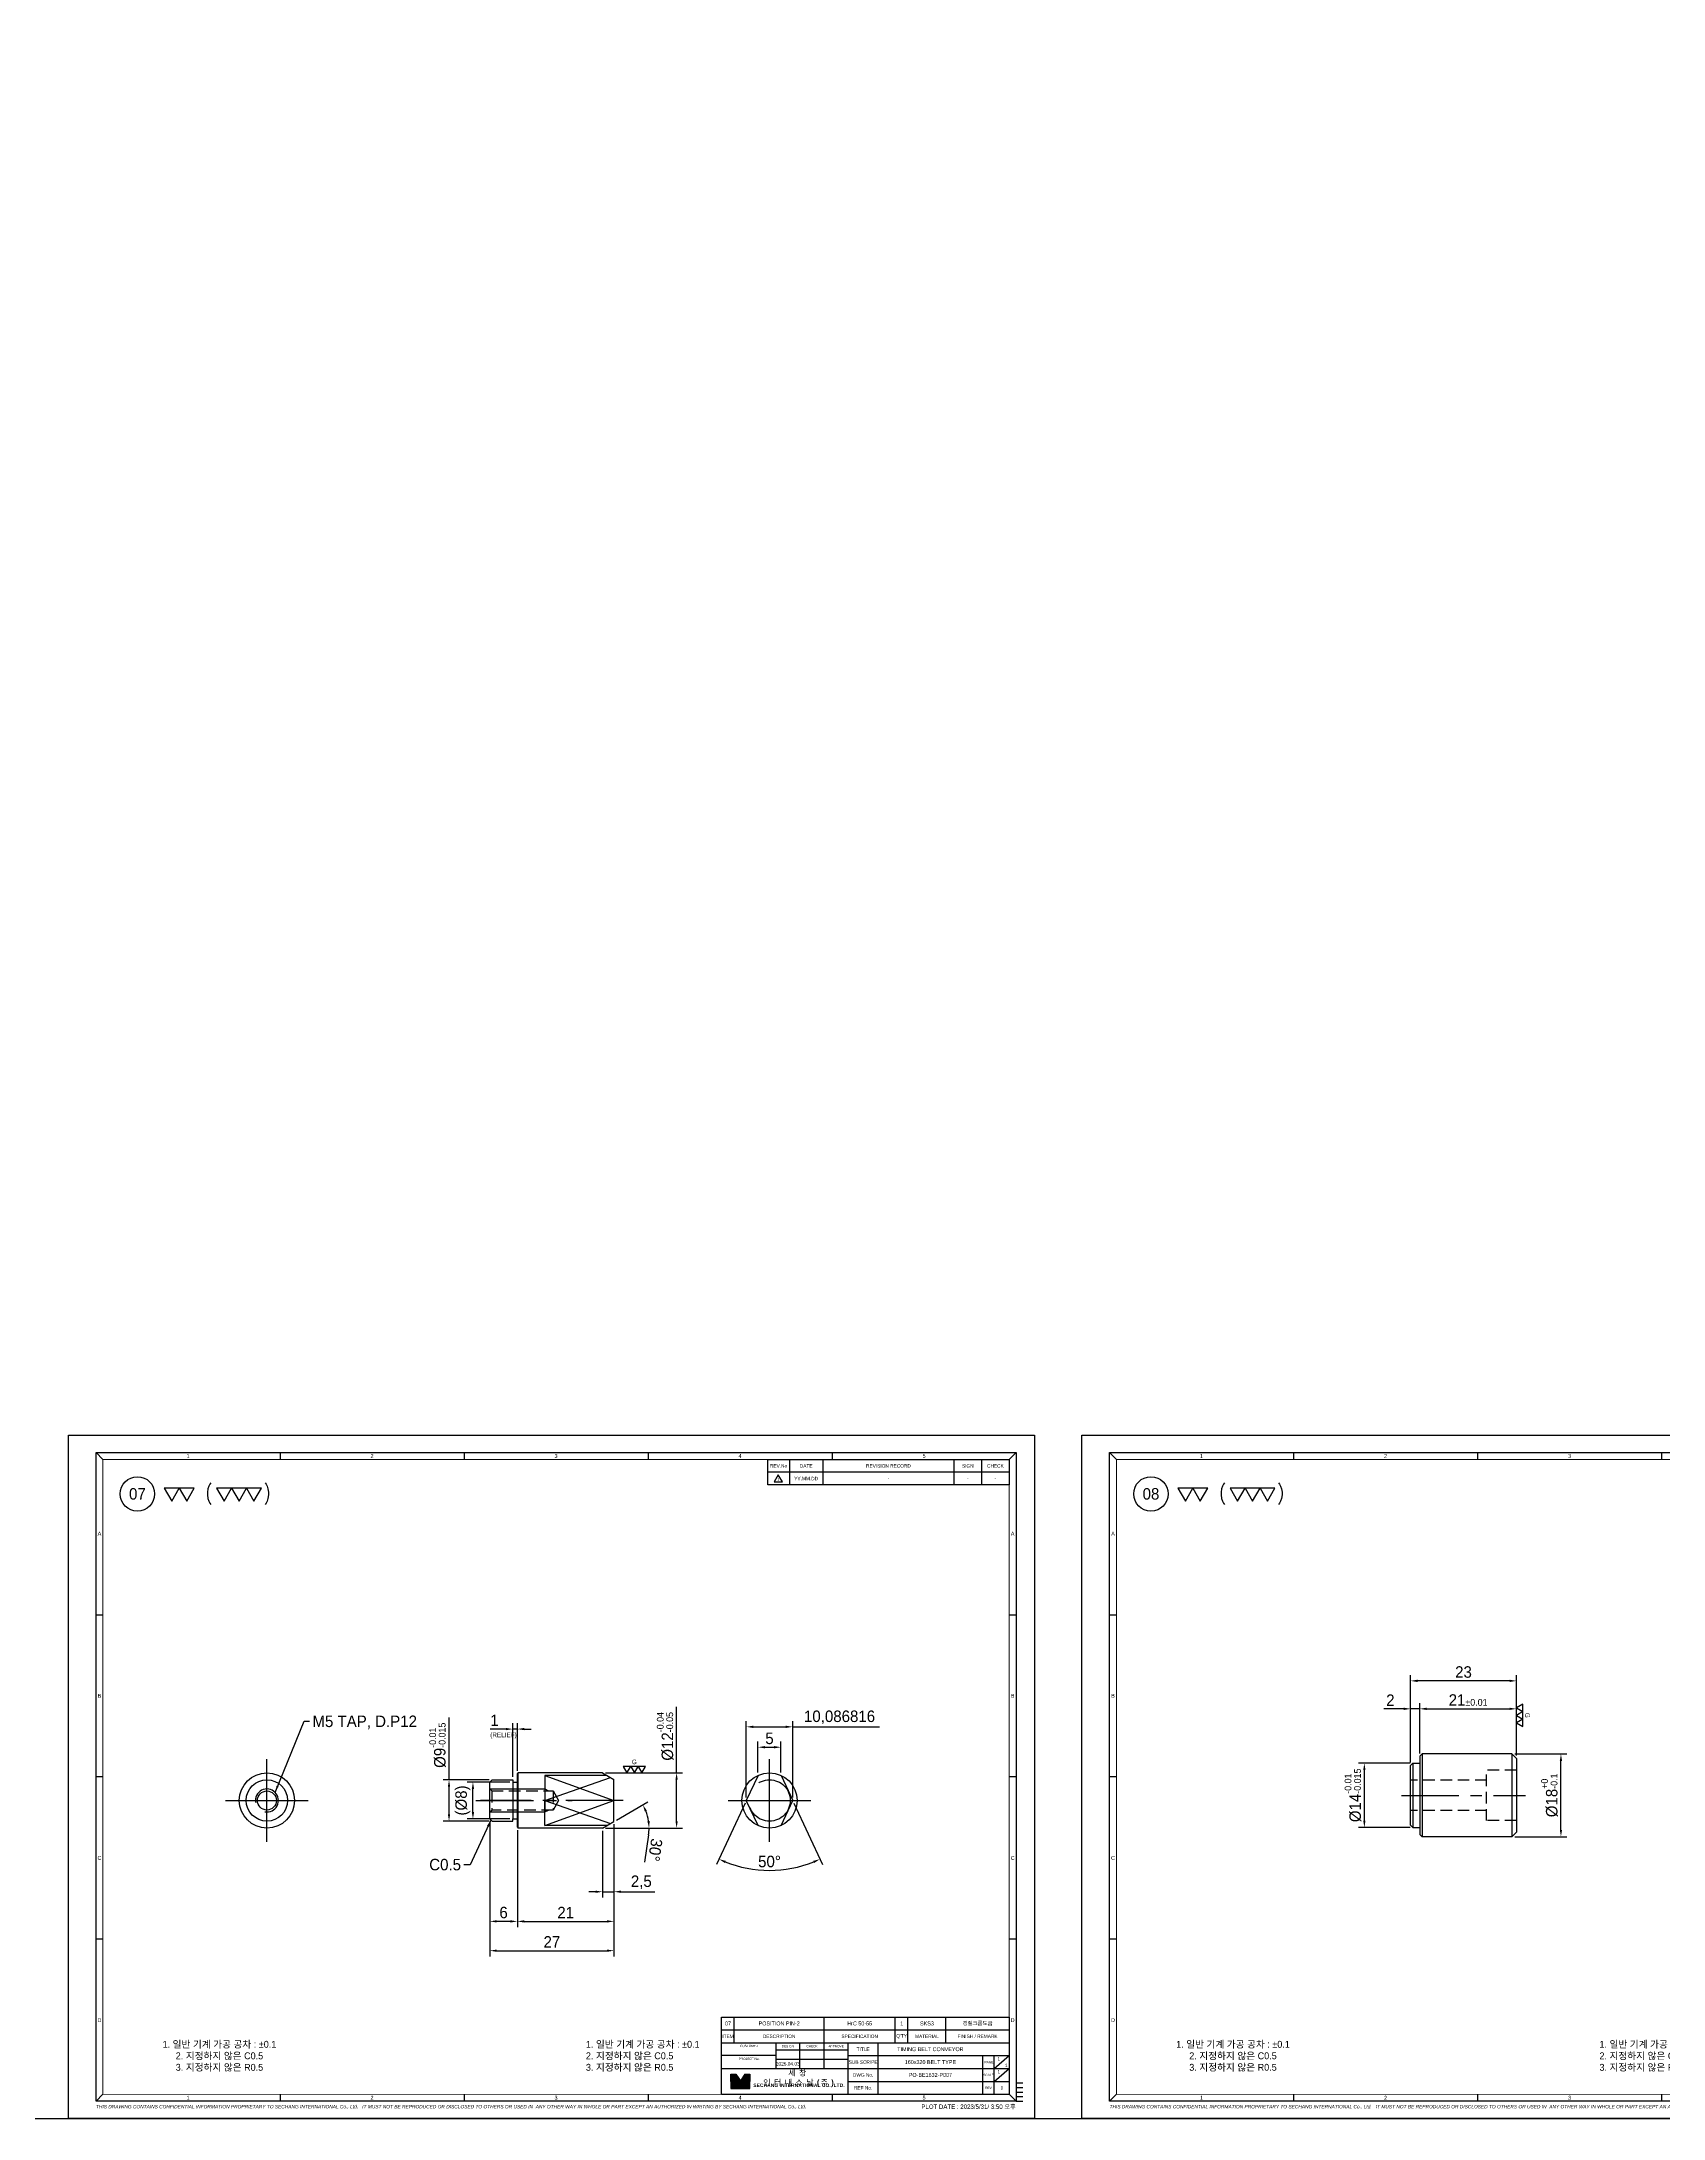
# Model space of a CAD drawing. Header units: inches. Extents: x 0 to 23821, y 0 to 11279.
# Drawn here: x 19461 to 19813.6, y 7287.6 to 7739.1 of the extents above; entities that cross this region are included whole.
import ezdxf
from ezdxf.enums import TextEntityAlignment as Align

# ---------------------------------------------------------------- set-up
doc = ezdxf.new("R2010")
doc.units = ezdxf.units.IN
doc.header["$LTSCALE"] = 10
doc.header["$MEASUREMENT"] = 0
for name, pattern in [('CENTER', [2, 1.25, -0.25, 0.25, -0.25]), ('HIDDEN', [0.375, 0.25, -0.125]), ('PHANTOM', [2.5, 1.25, -0.25, 0.25, -0.25, 0.25, -0.25])]:
    doc.linetypes.add(name, pattern=pattern)
doc.layers.get('Defpoints').update_dxf_attribs({"color": 8})
for name, color, linetype in [('11', 1, 'CENTER'), ('22', 2, 'HIDDEN'), ('66', 6, 'PHANTOM'), ('A', 8, 'Continuous'), ('CENTER LINE', 1, 'CENTER'), ('HIDDEN LINE', 4, 'HIDDEN'), ('T', 3, 'Continuous'), ('THIN LINE', 3, 'Continuous')]:
    doc.layers.add(name, color=color, linetype=linetype)
doc.styles.add('ROMANS', font='romans.shx', dxfattribs={"width": 0.9, "bigfont": 'whgtxt.shx'})
doc.styles.add('SCI', font='')
doc.styles.get('SCI').set_extended_font_data('Gulim')
doc.dimstyles.new('SCH', dxfattribs={"dimtxt": 2.5, "dimasz": 2, "dimexe": 1.25, "dimexo": 0.625, "dimtad": 1, "dimdec": 8, "dimtxsty": 'SCI', "dimcen": 2.5, "dimclrd": 4, "dimclre": 4, "dimclrt": 7, "dimadec": 8, "dimazin": 2, "dimtfac": 1, "dimtdec": 8, "dimtmove": 0, "dimatfit": 3, "dimfxl": 1, "dimarcsym": 0})

# ---------------------------------------------------------------- blocks, each defined once
blk = doc.blocks.new('A$C5b8731fd')
for p, q in [((0, 0), (-2.3, -3.9)), ((2.3, -3.9), (0, 0)), ((-2.3, -3.9), (2.3, -3.9))]:
    blk.add_line(p, q)
blk = doc.blocks.new('*U638')
at = {"color": 2}
for points in [[(0, 0), (1.5, 2.6), (-1.5, 2.6)], [(3, 0), (4.5, 2.6), (1.5, 2.6)], [(10.49, 0), (11.99, 2.6), (8.99, 2.6)], [(13.49, 0), (14.99, 2.6), (11.99, 2.6)], [(16.49, 0), (17.99, 2.6), (14.99, 2.6)]]:
    blk.add_lwpolyline(points, close=True, dxfattribs=at)
at = {"color": 2, "style": 'ROMANS', "width": 0.8}
for s, p in [('(', (7.45, 1.73)), (')', (19.11, 1.73))]:
    blk.add_text(s, height=2.84, dxfattribs=at).set_placement(p, align=Align.MIDDLE_CENTER)
blk = doc.blocks.new('SECHANG TITLE')
h = blk.add_hatch(color=162)
h.dxf.hatch_style = 1
h.paths.add_polyline_path([(6.08, -25.11), (4.21, -25.11), (4.21, -27.9), (7.94, -27.9)])
h.paths.add_polyline_path([(12.06, -25.11), (10.19, -25.11), (8.33, -27.9), (12.06, -27.9)])
h.paths.add_polyline_path([(12.06, -28.1), (4.21, -28.1), (4.21, -30.89), (12.06, -30.89)])
at = {"color": 3}
for p, q in [((125, 0), (125, -33.6)), ((0, -5.6), (125, -5.6)), ((0, -33.6), (0, -5.6)), ((5.5, -11.2), (5.5, -5.6)), ((44.5, -22.4), (44.5, -5.6)), ((75.5, -11.2), (75.5, -5.6)), ((81, -11.2), (81, -5.6)), ((97.5, -11.2), (97.5, -5.6)), ((0, -11.2), (125, -11.2)), ((23.5, -16.8), (0, -16.8)), ((23.5, -11.2), (23.5, -22.4)), ((23.5, -14.2), (55, -14.2)), ((34, -22.4), (34, -11.2)), ((55, -33.6), (55, -11.2)), ((55, -16.8), (125, -16.8)), ((68, -33.6), (68, -11.2)), ((113.5, -33.6), (113.5, -16.8)), ((118.5, -22.4), (125, -16.8)), ((118.5, -33.6), (118.5, -16.8)), ((0, -22.4), (125, -22.4)), ((23.5, -18.3), (55, -18.3)), ((118.5, -28), (125, -22.4)), ((0, -33.6), (125, -33.6)), ((55, -28), (125, -28))]:
    blk.add_line(p, q, dxfattribs=at)
for p, q in [((4, -28), (4, -24.9)), ((4, -24.9), (6.19, -24.9)), ((4.21, -27.9), (4.21, -25.11)), ((4.21, -25.11), (6.08, -25.11)), ((6.08, -25.11), (7.94, -27.9)), ((6.19, -24.9), (8.13, -27.81)), ((10.08, -24.9), (8.13, -27.81)), ((10.19, -25.11), (8.33, -27.9)), ((10.08, -24.9), (12.27, -24.9)), ((10.19, -25.11), (12.06, -25.11)), ((12.06, -25.11), (12.06, -27.9)), ((12.27, -24.9), (12.27, -28)), ((4, -28), (4, -31.1)), ((4, -31.1), (12.27, -31.1)), ((7.94, -27.9), (4.21, -27.9)), ((12.06, -28.1), (4.21, -28.1)), ((4.21, -28.1), (4.21, -30.89)), ((4.21, -30.89), (12.06, -30.89)), ((12.06, -27.9), (8.33, -27.9)), ((12.06, -30.89), (12.06, -28.1)), ((12.27, -31.1), (12.27, -28))]:
    blk.add_line(p, q)
at = {"attachment_point": 5, "style": 'SCI'}
for s, insert, char_height, width in [('ITEM', (2.75, -8.4), 1.5, 5.5), ('DESCRIPTION', (25, -8.4), 1.5, 39), ('SPECIFICATION', (60, -8.4), 1.5, 31), ("Q'TY", (78.25, -8.4), 1.5, 5.5), ('MATERIAL', (89.25, -8.4), 1.5, 16.5), ('FINISH / REMARK', (111.25, -8.4), 1.5, 27.5), (' PROJECT No.', (11.75, -18.2), 1, 23.5), (' CUSTOMER', (11.75, -12.6), 1, 23.5), ('DESIGN', (28.75, -12.7), 1, 10.5), ('CHECK', (39.25, -12.7), 1, 10.5), ('APPROVE', (49.75, -12.7), 1, 10.5), ('TITLE', (61.5, -14), 1.5, 13), ('{\\fGulim|b1|i0|c129|p50;\\T1.45;세창 인터내쇼날(주)}', (33.63, -26.75), 2.5, 38.7333), ('SUB SCRIPE', (61.5, -19.6), 1.5, 13), ('DWG No.', (61.5, -25.2), 1.5, 13), ('SCALE', (116, -25.2), 1, 5), (' PAGE', (116, -19.6), 1, 5), ('{\\fGulim|b1|i0|c129|p50;\\T1.05;SECHANG INTERNATIONAL CO., LTD.}', (33.63, -29.85), 1.5, 38.7333), ('REF No.', (61.5, -30.8), 1.5, 13), ('REV', (116, -30.8), 1, 5)]:
    blk.add_mtext(s, dxfattribs=dict(at, insert=insert, char_height=char_height, width=width))
blk = doc.blocks.new('SECHANG REV')
at = {"color": 7}
blk.add_line((-52.5, 0), (-52.5, 5.5), dxfattribs=at)
blk.add_line((52.5, 0), (-52.5, 0))
at = {"color": 3}
for p, q in [((-43, 5.5), (-43, 0)), ((-28.5, 5.5), (-28.5, 0)), ((28.5, 5.5), (28.5, 0)), ((40.5, 5.5), (40.5, 0)), ((52.5, 5.5), (52.5, 0))]:
    blk.add_line(p, q, dxfattribs=at)
blk = doc.blocks.new('SECHANG A3')
at = {"color": 2}
for p, q in [((-198, 289.5), (-195, 286.5)), ((-118, 289.5), (-118, 286.5)), ((-38, 289.5), (-38, 286.5)), ((42, 289.5), (42, 286.5)), ((122, 289.5), (122, 286.5)), ((202, 289.5), (199, 286.5)), ((-195, 10.5), (-198, 7.5)), ((-118, 10.5), (-118, 7.5)), ((-38, 10.5), (-38, 7.5)), ((42, 10.5), (42, 7.5)), ((122, 10.5), (122, 7.5)), ((199, 10.5), (202, 7.5))]:
    blk.add_line(p, q, dxfattribs=at)
at = {"color": 3}
blk.add_line((94, 286.5), (199, 286.5), dxfattribs=at)
for p, q in [((-198, 219), (-195, 219)), ((199, 219), (202, 219)), ((-195, 148.5), (-198, 148.5)), ((202, 148.5), (199, 148.5)), ((-195, 78), (-198, 78)), ((202, 78), (199, 78)), ((202, 15.5), (205, 15.5))]:
    blk.add_line(p, q)
at = {"color": 1}
blk.add_lwpolyline([(-210, 297), (210, 297), (210, 0), (-210, 0)], close=True, dxfattribs=at)
at = {"color": 2}
blk.add_lwpolyline([(-198, 289.5), (202, 289.5), (202, 7.5), (-198, 7.5)], close=True, dxfattribs=at)
at = {"const_width": 0.4}
blk.add_lwpolyline([(-195, 286.5), (199, 286.5), (199, 10.5), (-195, 10.5)], close=True, dxfattribs=at)
at = {"layer": '11', "ltscale": 5}
blk.add_line((202, 11.5), (205, 11.5), dxfattribs=at)
at = {"layer": '22', "ltscale": 5}
blk.add_line((202, 13.5), (205, 13.5), dxfattribs=at)
at = {"layer": '66', "ltscale": 3}
blk.add_line((202, 9.5), (205, 9.5), dxfattribs=at)
at = {"layer": 'T'}
blk.add_line((202, 7.5), (205, 7.5), dxfattribs=at)
for name, p in [('SECHANG REV', (146.5, 281)), ('SECHANG TITLE', (74, 44.1))]:
    blk.add_blockref(name, p)
at = {"linetype": 'Continuous', "style": 'SCI'}
blk.add_text('PLOT DATE : 2023/5/31/ 3:50 오후', height=1.92, dxfattribs=at).set_placement((201.86, 4.16), align=Align.RIGHT)
at = {"color": 2, "style": 'SCI'}
for s, insert, char_height, width, attachment_point in [('1', (-158, 288), 1.7, 80, 5), ('2', (-78, 288), 1.7, 80, 5), ('3', (2, 288), 1.7, 80, 5), ('4', (82, 288), 1.7, 80, 5), ('5', (162, 288), 1.7, 80, 5), ('A', (-196.5, 254.25), 1.7, 3, 5), ('A', (200.5, 254.25), 1.7, 3, 5), ('B', (-196.5, 183.75), 1.7, 3, 5), ('B', (200.5, 183.75), 1.7, 3, 5), ('C', (-196.5, 113.25), 1.7, 3, 5), ('C', (200.5, 113.25), 1.7, 3, 5), ('D', (-196.5, 42.75), 1.7, 3, 5), ('D', (200.5, 42.75), 1.7, 3, 5), ('1. 일반 기계 가공 공차 : ±0.1\\P2. 지정하지 않은 C0.5\\P3. 지정하지 않은 R0.5', (14.98, 27.07), 3, 83.5818, 4), ('TIMING BELT CONVEYOR', (164.75, 30.1), 1.7, 45.5, 5), ('2025.04.03', (102.75, 23.75), 1.5, 10.5, 5), ('\\pi1.42726;1', (195.75, 23.1), 1.5, 3.25, 4), ('1', (-158, 9), 1.7, 80, 5), ('2', (-78, 9), 1.7, 80, 5), ('3', (2, 9), 1.7, 80, 5), ('4', (82, 9), 1.7, 80, 5), ('5', (162, 9), 1.7, 80, 5)]:
    blk.add_mtext(s, dxfattribs=dict(at, insert=insert, char_height=char_height, width=width, attachment_point=attachment_point))
at = {"char_height": 1.5, "attachment_point": 5, "style": 'SCI'}
for s, insert, width in [('REV.No', (98.75, 283.7), 9.5), ('DATE', (110.75, 283.7), 14.5), ('REVISION RECORD', (146.5, 283.7), 57), ('SIGN', (181, 283.7), 12), ('CHECK', (193, 283.7), 12)]:
    blk.add_mtext(s, dxfattribs=dict(at, insert=insert, width=width))
at = {"color": 3, "insert": (-198, 5), "char_height": 1.5, "width": 400.0238, "attachment_point": 4, "style": 'SCI'}
blk.add_mtext('{\\fArial|b0|i1|c0|p34;THIS DRAWING CONTAINS CONFIDENTIAL INFORMATION PROPRIETARY TO SECHANG INTERNATIONAL Co., Ltd.   IT MUST NOT BE REPRODUCED OR DISCLOSED TO OTHERS OR USED IN  ANY OTHER WAY IN WHOLE OR PART EXCEPT AN AUTHORIZED IN WRITING BY SECHANG INTERNATIONAL Co., Ltd.  }', dxfattribs=at)
blk = doc.blocks.new('A$C22515e4a')
at = {"color": 3}
for p, q in [((0, 0), (125, 0)), ((0, -5.6), (0, 0)), ((5.5, -5.6), (5.5, 0)), ((44.5, -5.6), (44.5, 0)), ((75.5, -5.6), (75.5, 0)), ((81, -5.6), (81, 0)), ((97.5, -5.6), (97.5, 0)), ((125, 0), (125, -5.6))]:
    blk.add_line(p, q, dxfattribs=at)
blk = doc.blocks.new('*U637')
at = {"color": 2}
for points in [[(0, 0), (1.5, 2.6), (-1.5, 2.6)], [(3, 0), (4.5, 2.6), (1.5, 2.6)], [(6, 0), (7.5, 2.6), (4.5, 2.6)]]:
    blk.add_lwpolyline(points, close=True, dxfattribs=at)
blk = doc.blocks.new('MDTapSHM5 Dp12')
at = {"layer": '11'}
blk.add_line((-3, 0), (17.94, 0), dxfattribs=at)
at = {"layer": '22'}
for p, q in [((0.43, 2.07), (0, 2.5)), ((0.43, 2.07), (13.75, 2.07)), ((0.43, 2.07), (0.43, -2.07)), ((13.75, 2.07), (13.75, -2.07)), ((13.75, 2.07), (14.94, 0)), ((14.94, 0), (13.75, -2.07)), ((0, -2.5), (0.43, -2.07)), ((13.75, -2.07), (0.43, -2.07))]:
    blk.add_line(p, q, dxfattribs=at)
at = {"layer": 'T'}
for p, q in [((0, 2.5), (12, 2.5)), ((12, 2.5), (12.75, 2.07)), ((12, 2.5), (12, -2.5)), ((0, -2.5), (12, -2.5)), ((12, -2.5), (12.75, -2.07))]:
    blk.add_line(p, q, dxfattribs=at)
blk = doc.blocks.new('A$C4C37613D')
for p, q in [((6, 5.8), (6.2, 6)), ((6, -5.8), (6, 5.8)), ((24.5, 6), (6.2, 6)), ((25.45, 5.45), (12, 5.45)), ((12, 5.45), (12, 0)), ((24.5, 6), (27, 4.56)), ((27, -4.56), (27, 4.56)), ((0, 4), (0.5, 4.5)), ((0, -4), (0, 4)), ((0.5, 4.5), (5, 4.5)), ((5, 4.5), (5, 4)), ((5, 4), (6, 4)), ((5, 4), (5, -4)), ((12, -5.45), (12, 0)), ((0.5, -4.5), (0, -4)), ((0.5, -4.5), (5, -4.5)), ((5, -4.5), (5, -4)), ((5, -4), (6, -4)), ((6, -5.8), (6.2, -6)), ((24.5, -6), (6.2, -6)), ((25.45, -5.45), (12, -5.45)), ((24.5, -6), (27, -4.56))]:
    blk.add_line(p, q)
at = {"layer": '11'}
blk.add_line((29, 0), (-2, 0), dxfattribs=at)
at = {"layer": 'A'}
for p, q in [((6.2, -6), (6.2, 6)), ((12, 5.45), (27, 0)), ((12, 0), (26.26, 4.98)), ((12, 0), (26.26, -4.98)), ((12, -5.45), (27, 0))]:
    blk.add_line(p, q, dxfattribs=at)
blk.add_blockref('MDTapSHM5 Dp12', (0, 0))
blk = doc.blocks.new('A$C45b992ac')
for p, q in [((-2.5, 5.45), (-5.04, 0)), ((2.5, 5.45), (5.04, 0)), ((-2.5, -5.45), (-5.04, 0)), ((2.5, -5.45), (5.04, 0))]:
    blk.add_line(p, q)
blk.add_circle((0, 0), 6)
at = {"layer": 'CENTER LINE', "ltscale": 2.7}
for p, q in [((0, -9), (0, 9)), ((-9, 0), (9, 0))]:
    blk.add_line(p, q, dxfattribs=at)
at = {"layer": 'HIDDEN LINE', "ltscale": 5}
blk.add_circle((0, 0), 4.5, dxfattribs=at)
blk = doc.blocks.new('*D1819')
at = {"color": 4, "lineweight": -2, "transparency": 16777216}
for p, q in [((19616.78, 7362.83), (19616.78, 7369.58)), ((19618.28, 7368.33), (19620.28, 7368.33)), ((19621.78, 7362.83), (19621.78, 7369.58))]:
    blk.add_line(p, q, dxfattribs=at)
at = {"color": 4, "transparency": 16777216}
for points in [[(19618.28, 7368.58), (19618.28, 7368.08), (19616.78, 7368.33)], [(19620.28, 7368.58), (19620.28, 7368.08), (19621.78, 7368.33)]]:
    blk.add_solid(points, dxfattribs=at)
at = {"layer": 'Defpoints', "color": 0, "transparency": 16777216}
for p in [(19621.78, 7368.33), (19616.78, 7362.2), (19621.78, 7362.2)]:
    blk.add_point(p, dxfattribs=at)
at = {"color": 7, "transparency": 16777216, "insert": (19619.28, 7370.24), "char_height": 2.5, "attachment_point": 5, "style": 'SCI'}
blk.add_mtext('5', dxfattribs=at)
blk = doc.blocks.new('*D1820')
at = {"color": 4, "lineweight": -2, "transparency": 16777216}
for p, q in [((19614.24, 7357.37), (19614.24, 7374.01)), ((19615.74, 7372.76), (19622.83, 7372.76)), ((19624.33, 7357.37), (19624.33, 7374.01)), ((19624.33, 7372.76), (19643.2, 7372.76))]:
    blk.add_line(p, q, dxfattribs=at)
at = {"color": 4, "transparency": 16777216}
for points in [[(19615.74, 7373.01), (19615.74, 7372.51), (19614.24, 7372.76)], [(19622.83, 7373.01), (19622.83, 7372.51), (19624.33, 7372.76)]]:
    blk.add_solid(points, dxfattribs=at)
at = {"layer": 'Defpoints', "color": 0, "transparency": 16777216}
for p in [(19624.33, 7372.76), (19614.24, 7356.75), (19624.33, 7356.75)]:
    blk.add_point(p, dxfattribs=at)
at = {"color": 7, "transparency": 16777216, "insert": (19634.51, 7374.82), "char_height": 2.5, "attachment_point": 5, "style": 'SCI'}
blk.add_mtext('10,086816', dxfattribs=at)
blk = doc.blocks.new('*D1821')
at = {"color": 4, "lineweight": -2, "transparency": 16777216}
for p, q in [((19613.98, 7356.18), (19607.77, 7342.86)), ((19624.59, 7356.18), (19630.8, 7342.86))]:
    blk.add_line(p, q, dxfattribs=at)
blk.add_arc((19619.28, 7367.56), 26, 248.3056, 291.6944, dxfattribs=at)
at = {"color": 4, "transparency": 16777216}
for points in [[(19609.57, 7343.17), (19609.77, 7343.63), (19608.3, 7344)], [(19628.8, 7343.63), (19629, 7343.17), (19630.27, 7344)]]:
    blk.add_solid(points, dxfattribs=at)
at = {"layer": 'Defpoints', "color": 0, "transparency": 16777216}
for p in [(19616.78, 7362.2), (19621.78, 7362.2), (19614.24, 7356.75), (19624.33, 7356.75), (19615.52, 7341.84)]:
    blk.add_point(p, dxfattribs=at)
at = {"color": 7, "transparency": 16777216, "insert": (19619.28, 7343.47), "char_height": 2.5, "attachment_point": 5, "style": 'SCI'}
blk.add_mtext('50°', dxfattribs=at)
blk = doc.blocks.new('SMTAPM5', base_point=(1614.75, 1983.9))
at = {"color": 7, "linetype": 'Continuous'}
blk.add_circle((1614.75, 1983.9), 2.07, dxfattribs=at)
at = {"layer": 'CENTER LINE', "ltscale": 1.125}
for p, q in [((1614.75, 1980.15), (1614.75, 1987.65)), ((1611, 1983.9), (1618.5, 1983.9))]:
    blk.add_line(p, q, dxfattribs=at)
at = {"layer": 'THIN LINE', "linetype": 'Continuous'}
blk.add_arc((1614.75, 1983.9), 2.5, 260.0082, 189.9928, dxfattribs=at)
blk = doc.blocks.new('A$C4724e1e3')
for radius in [6, 4.5]:
    blk.add_circle((0, 0), radius)
at = {"layer": 'CENTER LINE', "ltscale": 2.7}
for p, q in [((0, -9), (0, 9)), ((-9, 0), (9, 0))]:
    blk.add_line(p, q, dxfattribs=at)
blk.add_blockref('SMTAPM5', (0, 0))
blk = doc.blocks.new('*D1822')
at = {"color": 4, "lineweight": -2, "transparency": 16777216}
for p, q in [((19582.98, 7350.12), (19582.98, 7335.66)), ((19585.48, 7351.57), (19585.48, 7335.66)), ((19581.48, 7336.91), (19579.98, 7336.91)), ((19582.98, 7336.91), (19585.48, 7336.91)), ((19586.98, 7336.91), (19594.37, 7336.91))]:
    blk.add_line(p, q, dxfattribs=at)
at = {"color": 4, "transparency": 16777216}
for points in [[(19581.48, 7337.16), (19581.48, 7336.66), (19582.98, 7336.91)], [(19586.98, 7337.16), (19586.98, 7336.66), (19585.48, 7336.91)]]:
    blk.add_solid(points, dxfattribs=at)
at = {"layer": 'Defpoints', "color": 0, "transparency": 16777216}
for p in [(19582.98, 7350.75), (19585.48, 7352.19), (19585.48, 7336.91)]:
    blk.add_point(p, dxfattribs=at)
at = {"color": 7, "transparency": 16777216, "insert": (19591.42, 7338.97), "char_height": 2.5, "attachment_point": 5, "style": 'SCI'}
blk.add_mtext('2,5', dxfattribs=at)
blk = doc.blocks.new('*D1823')
at = {"color": 4, "lineweight": -2, "transparency": 16777216}
for p, q in [((19564.48, 7350.32), (19564.48, 7329.22)), ((19585.48, 7351.57), (19585.48, 7329.22)), ((19565.98, 7330.47), (19583.98, 7330.47))]:
    blk.add_line(p, q, dxfattribs=at)
at = {"color": 4, "transparency": 16777216}
for points in [[(19565.98, 7330.72), (19565.98, 7330.22), (19564.48, 7330.47)], [(19583.98, 7330.72), (19583.98, 7330.22), (19585.48, 7330.47)]]:
    blk.add_solid(points, dxfattribs=at)
at = {"layer": 'Defpoints', "color": 0, "transparency": 16777216}
for p in [(19564.48, 7350.95), (19585.48, 7352.19), (19585.48, 7330.47)]:
    blk.add_point(p, dxfattribs=at)
at = {"color": 7, "transparency": 16777216, "insert": (19574.98, 7332.38), "char_height": 2.5, "attachment_point": 5, "style": 'SCI'}
blk.add_mtext('21', dxfattribs=at)
blk = doc.blocks.new('*D1824')
at = {"color": 4, "lineweight": -2, "transparency": 16777216}
for p, q in [((19558.48, 7352.12), (19558.48, 7329.22)), ((19564.48, 7350.32), (19564.48, 7329.22)), ((19562.98, 7330.47), (19559.98, 7330.47))]:
    blk.add_line(p, q, dxfattribs=at)
at = {"color": 4, "transparency": 16777216}
for points in [[(19559.98, 7330.72), (19559.98, 7330.22), (19558.48, 7330.47)], [(19562.98, 7330.72), (19562.98, 7330.22), (19564.48, 7330.47)]]:
    blk.add_solid(points, dxfattribs=at)
at = {"layer": 'Defpoints', "color": 0, "transparency": 16777216}
for p in [(19558.48, 7352.75), (19564.48, 7350.95), (19558.48, 7330.47)]:
    blk.add_point(p, dxfattribs=at)
at = {"color": 7, "transparency": 16777216, "insert": (19561.48, 7332.38), "char_height": 2.5, "attachment_point": 5, "style": 'SCI'}
blk.add_mtext('6', dxfattribs=at)
blk = doc.blocks.new('*D1825')
at = {"color": 4, "lineweight": -2, "transparency": 16777216}
for p, q in [((19599.09, 7362.75), (19599.09, 7377.13)), ((19583.6, 7362.75), (19600.34, 7362.75)), ((19599.09, 7352.25), (19599.09, 7361.25)), ((19583.6, 7350.75), (19600.34, 7350.75))]:
    blk.add_line(p, q, dxfattribs=at)
at = {"color": 4, "transparency": 16777216}
for points in [[(19598.84, 7361.25), (19599.34, 7361.25), (19599.09, 7362.75)], [(19598.84, 7352.25), (19599.34, 7352.25), (19599.09, 7350.75)]]:
    blk.add_solid(points, dxfattribs=at)
at = {"layer": 'Defpoints', "color": 0, "transparency": 16777216}
for p in [(19582.98, 7362.75), (19599.09, 7362.75), (19582.98, 7350.75)]:
    blk.add_point(p, dxfattribs=at)
at = {"color": 7, "transparency": 16777216, "insert": (19596.61, 7370.69), "char_height": 2.5, "attachment_point": 5, "rotation": 90, "style": 'SCI'}
blk.add_mtext('%%c12{\\H0.59x;\\S-0.04^ -0.05;}', dxfattribs=at)
blk = doc.blocks.new('*D1826')
at = {"color": 4, "lineweight": -2, "transparency": 16777216}
for p, q in [((19586.02, 7352.5), (19592.83, 7356.44)), ((19583.6, 7350.75), (19594.35, 7350.75)), ((19592.99, 7349.25), (19592.11, 7343.31))]:
    blk.add_line(p, q, dxfattribs=at)
for start, end in [(8.4935, 21.5065), (351.5065, 0)]:
    blk.add_arc((19582.98, 7350.75), 10.13, start, end, dxfattribs=at)
at = {"color": 4, "transparency": 16777216}
for points in [[(19592.17, 7354.35), (19592.62, 7354.57), (19591.75, 7355.81)], [(19593.24, 7352.26), (19592.74, 7352.23), (19593.1, 7350.75)]]:
    blk.add_solid(points, dxfattribs=at)
at = {"layer": 'Defpoints', "color": 0, "transparency": 16777216}
for p in [(19564.68, 7350.75), (19582.98, 7350.75), (19582.98, 7350.75), (19585.48, 7352.19), (19592.49, 7354.21)]:
    blk.add_point(p, dxfattribs=at)
at = {"color": 7, "transparency": 16777216, "insert": (19594.44, 7346), "char_height": 2.5, "attachment_point": 5, "rotation": 261.5065, "style": 'SCI'}
blk.add_mtext('30°', dxfattribs=at)
blk = doc.blocks.new('*D1827')
at = {"color": 4, "lineweight": -2, "transparency": 16777216}
for p, q in [((19549.62, 7361.25), (19549.62, 7374.75)), ((19558.35, 7361.25), (19548.37, 7361.25)), ((19549.62, 7353.75), (19549.62, 7359.75)), ((19558.35, 7352.25), (19548.37, 7352.25))]:
    blk.add_line(p, q, dxfattribs=at)
at = {"color": 4, "transparency": 16777216}
for points in [[(19549.37, 7359.75), (19549.87, 7359.75), (19549.62, 7361.25)], [(19549.37, 7353.75), (19549.87, 7353.75), (19549.62, 7352.25)]]:
    blk.add_solid(points, dxfattribs=at)
at = {"layer": 'Defpoints', "color": 0, "transparency": 16777216}
for p in [(19549.62, 7361.25), (19558.98, 7361.25), (19558.98, 7352.25)]:
    blk.add_point(p, dxfattribs=at)
at = {"color": 7, "transparency": 16777216, "insert": (19547.14, 7368.75), "char_height": 2.5, "attachment_point": 5, "rotation": 90, "style": 'SCI'}
blk.add_mtext('%%c9{\\H0.59x;\\S-0.01^ -0.015;}', dxfattribs=at)
blk = doc.blocks.new('*D1828')
at = {"color": 4, "lineweight": -2, "transparency": 16777216}
for p, q in [((19562.85, 7360.75), (19553.57, 7360.75)), ((19554.82, 7354.25), (19554.82, 7359.25)), ((19562.85, 7352.75), (19553.57, 7352.75))]:
    blk.add_line(p, q, dxfattribs=at)
at = {"color": 4, "transparency": 16777216}
for points in [[(19554.57, 7359.25), (19555.07, 7359.25), (19554.82, 7360.75)], [(19554.57, 7354.25), (19555.07, 7354.25), (19554.82, 7352.75)]]:
    blk.add_solid(points, dxfattribs=at)
at = {"layer": 'Defpoints', "color": 0, "transparency": 16777216}
for p in [(19554.82, 7360.75), (19563.48, 7360.75), (19563.48, 7352.75)]:
    blk.add_point(p, dxfattribs=at)
at = {"color": 7, "transparency": 16777216, "insert": (19552.62, 7356.75), "char_height": 2.5, "attachment_point": 5, "rotation": 90, "style": 'SCI'}
blk.add_mtext('(%%c8)', dxfattribs=at)
blk = doc.blocks.new('*D1829')
at = {"color": 4, "lineweight": -2, "transparency": 16777216}
for p, q in [((19563.48, 7361.87), (19563.48, 7373.52)), ((19564.48, 7363.17), (19564.48, 7373.52)), ((19561.98, 7372.27), (19558.57, 7372.27)), ((19564.48, 7372.27), (19563.48, 7372.27)), ((19565.98, 7372.27), (19567.48, 7372.27))]:
    blk.add_line(p, q, dxfattribs=at)
at = {"color": 4, "transparency": 16777216}
for points in [[(19561.98, 7372.52), (19561.98, 7372.02), (19563.48, 7372.27)], [(19565.98, 7372.52), (19565.98, 7372.02), (19564.48, 7372.27)]]:
    blk.add_solid(points, dxfattribs=at)
at = {"layer": 'Defpoints', "color": 0, "transparency": 16777216}
for p in [(19563.48, 7372.27), (19563.48, 7361.25), (19564.48, 7362.55)]:
    blk.add_point(p, dxfattribs=at)
at = {"color": 7, "transparency": 16777216, "insert": (19559.52, 7374.18), "char_height": 2.5, "attachment_point": 5, "style": 'SCI'}
blk.add_mtext('1', dxfattribs=at)
blk = doc.blocks.new('*D1830')
at = {"color": 4, "lineweight": -2, "transparency": 16777216}
for p, q in [((19558.48, 7352.12), (19558.48, 7322.85)), ((19585.48, 7351.57), (19585.48, 7322.85)), ((19559.98, 7324.1), (19583.98, 7324.1))]:
    blk.add_line(p, q, dxfattribs=at)
at = {"color": 4, "transparency": 16777216}
for points in [[(19559.98, 7324.35), (19559.98, 7323.85), (19558.48, 7324.1)], [(19583.98, 7324.35), (19583.98, 7323.85), (19585.48, 7324.1)]]:
    blk.add_solid(points, dxfattribs=at)
at = {"layer": 'Defpoints', "color": 0, "transparency": 16777216}
for p in [(19558.48, 7352.75), (19585.48, 7352.19), (19585.48, 7324.1)]:
    blk.add_point(p, dxfattribs=at)
at = {"color": 7, "transparency": 16777216, "insert": (19571.98, 7326.01), "char_height": 2.5, "attachment_point": 5, "style": 'SCI'}
blk.add_mtext('27', dxfattribs=at)
blk = doc.blocks.new('A$C7D205DBB')
for p, q in [((-11.5, 6.5), (-11, 7)), ((-11.5, -6.5), (-11.5, 6.5)), ((-11, 7), (-9.5, 7)), ((-9, 9), (-9.5, 8.5)), ((-9.5, 8.5), (-9.5, -8.5)), ((10.5, 9), (-9, 9)), ((11.5, 8), (10.5, 9)), ((11.5, 8), (11.5, -8)), ((-11.5, -6.5), (-11, -7)), ((-11, -7), (-9.5, -7)), ((-9.5, -8.5), (-9, -9)), ((10.5, -9), (-9, -9)), ((11.5, -8), (10.5, -9))]:
    blk.add_line(p, q)
at = {"layer": '11'}
blk.add_line((-13.5, 0), (13.5, 0), dxfattribs=at)
at = {"layer": '22'}
for p, q in [((11.5, 5.5), (5, 5.5)), ((5, -5.5), (5, 5.5)), ((5, 3.3), (-11.5, 3.3)), ((5, -3.3), (-11.5, -3.3)), ((11.5, -5.5), (5, -5.5))]:
    blk.add_line(p, q, dxfattribs=at)
at = {"layer": 'A'}
for p, q in [((-11, 7), (-11, -7)), ((-9, 9), (-9, -9)), ((10.5, 9), (10.5, -9))]:
    blk.add_line(p, q, dxfattribs=at)
blk = doc.blocks.new('*D1763')
at = {"color": 4, "lineweight": -2, "transparency": 16777216}
for p, q in [((19758.52, 7364.86), (19747.34, 7364.86)), ((19748.59, 7352.36), (19748.59, 7363.36)), ((19758.52, 7350.86), (19747.34, 7350.86))]:
    blk.add_line(p, q, dxfattribs=at)
at = {"color": 4, "transparency": 16777216}
for points in [[(19748.34, 7363.36), (19748.84, 7363.36), (19748.59, 7364.86)], [(19748.34, 7352.36), (19748.84, 7352.36), (19748.59, 7350.86)]]:
    blk.add_solid(points, dxfattribs=at)
at = {"layer": 'Defpoints', "color": 0, "transparency": 16777216}
for p in [(19748.59, 7364.86), (19759.14, 7364.86), (19759.14, 7350.86)]:
    blk.add_point(p, dxfattribs=at)
at = {"color": 7, "transparency": 16777216, "insert": (19746.11, 7357.86), "char_height": 2.5, "attachment_point": 5, "rotation": 90, "style": 'SCI'}
blk.add_mtext('%%c14{\\H0.59x;\\S-0.01^ -0.015;}', dxfattribs=at)
blk = doc.blocks.new('*D1764')
at = {"color": 4, "lineweight": -2, "transparency": 16777216}
for p, q in [((19781.27, 7366.86), (19792.57, 7366.86)), ((19791.32, 7350.36), (19791.32, 7365.36)), ((19781.27, 7348.86), (19792.57, 7348.86))]:
    blk.add_line(p, q, dxfattribs=at)
at = {"color": 4, "transparency": 16777216}
for points in [[(19791.07, 7365.36), (19791.57, 7365.36), (19791.32, 7366.86)], [(19791.07, 7350.36), (19791.57, 7350.36), (19791.32, 7348.86)]]:
    blk.add_solid(points, dxfattribs=at)
at = {"layer": 'Defpoints', "color": 0, "transparency": 16777216}
for p in [(19780.64, 7366.86), (19791.32, 7366.86), (19780.64, 7348.86)]:
    blk.add_point(p, dxfattribs=at)
at = {"color": 7, "transparency": 16777216, "insert": (19788.84, 7357.86), "char_height": 2.5, "attachment_point": 5, "rotation": 90, "style": 'SCI'}
blk.add_mtext('%%c18{\\H0.59x;\\S+0^ -0.1;}', dxfattribs=at)
blk = doc.blocks.new('*D1765')
at = {"color": 4, "lineweight": -2, "transparency": 16777216}
for p, q in [((19758.64, 7364.99), (19758.64, 7377.92)), ((19760.64, 7366.99), (19760.64, 7377.92)), ((19757.14, 7376.67), (19752.84, 7376.67)), ((19760.64, 7376.67), (19758.64, 7376.67)), ((19762.14, 7376.67), (19763.64, 7376.67))]:
    blk.add_line(p, q, dxfattribs=at)
at = {"color": 4, "transparency": 16777216}
for points in [[(19757.14, 7376.92), (19757.14, 7376.42), (19758.64, 7376.67)], [(19762.14, 7376.92), (19762.14, 7376.42), (19760.64, 7376.67)]]:
    blk.add_solid(points, dxfattribs=at)
at = {"layer": 'Defpoints', "color": 0, "transparency": 16777216}
for p in [(19758.64, 7376.67), (19758.64, 7364.36), (19760.64, 7366.36)]:
    blk.add_point(p, dxfattribs=at)
at = {"color": 7, "transparency": 16777216, "insert": (19754.24, 7378.55), "char_height": 2.5, "attachment_point": 5, "style": 'SCI'}
blk.add_mtext('2', dxfattribs=at)
blk = doc.blocks.new('*D1766')
at = {"color": 4, "lineweight": -2, "transparency": 16777216}
for p, q in [((19760.64, 7366.99), (19760.64, 7377.92)), ((19781.64, 7366.49), (19781.64, 7377.92)), ((19762.14, 7376.67), (19780.14, 7376.67))]:
    blk.add_line(p, q, dxfattribs=at)
at = {"color": 4, "transparency": 16777216}
for points in [[(19762.14, 7376.92), (19762.14, 7376.42), (19760.64, 7376.67)], [(19780.14, 7376.92), (19780.14, 7376.42), (19781.64, 7376.67)]]:
    blk.add_solid(points, dxfattribs=at)
at = {"layer": 'Defpoints', "color": 0, "transparency": 16777216}
for p in [(19781.64, 7376.67), (19760.64, 7366.36), (19781.64, 7365.86)]:
    blk.add_point(p, dxfattribs=at)
at = {"color": 7, "transparency": 16777216, "insert": (19771.14, 7378.58), "char_height": 2.5, "attachment_point": 5, "style": 'SCI'}
blk.add_mtext('21{\\H0.59x;%%p0.01}', dxfattribs=at)
blk = doc.blocks.new('*D1767')
at = {"color": 4, "lineweight": -2, "transparency": 16777216}
for p, q in [((19758.64, 7364.99), (19758.64, 7384)), ((19780.14, 7382.75), (19760.14, 7382.75)), ((19781.64, 7366.49), (19781.64, 7384))]:
    blk.add_line(p, q, dxfattribs=at)
at = {"color": 4, "transparency": 16777216}
for points in [[(19760.14, 7383), (19760.14, 7382.5), (19758.64, 7382.75)], [(19780.14, 7383), (19780.14, 7382.5), (19781.64, 7382.75)]]:
    blk.add_solid(points, dxfattribs=at)
at = {"layer": 'Defpoints', "color": 0, "transparency": 16777216}
for p in [(19758.64, 7382.75), (19758.64, 7364.36), (19781.64, 7365.86)]:
    blk.add_point(p, dxfattribs=at)
at = {"color": 7, "transparency": 16777216, "insert": (19770.14, 7384.66), "char_height": 2.5, "attachment_point": 5, "style": 'SCI'}
blk.add_mtext('23', dxfattribs=at)

msp = doc.modelspace()

# ---------------------------------------------------------------- linework, layer by layer
msp.add_lwpolyline([(16750, 7287.62955634), (20882.55034355, 7287.62955634), (20882.55034355, 8190.5429366), (16750, 8190.5429366)], close=True)
for centre in [(19481.88465179, 7423.37955634), (19702.20187385, 7423.37955634)]:
    msp.add_circle(centre, 3.75)

# ---------------------------------------------------------------- block references
for name, p, xscale, yscale, zscale in [('SECHANG A3', (19571.88465179, 7287.62955634), 0.5, 0.5, 0.5), ('SECHANG A3', (19792.20187385, 7287.62955634), 0.5, 0.5, 0.5), ('SECHANG REV', (19645.13465179, 7425.37955634), 0.5, 0.5, 0.5), ('A$C5b8731fd', (19621.18917094, 7427.5459564), 0.3999999999999999, 0.3999999999999999, 0.3999999999999999), ('*U638', (19489.35575053, 7421.79058534), 1.083333333333445, 1.083333333333445, 1.083333333333445), ('*U638', (19709.67297259, 7421.79058534), 1.083333333333445, 1.083333333333445, 1.083333333333445), ('*U637', (19588.29231038, 7362.74847088), 0.5416666666667226, 0.5416666666667226, 0.5416666666667226), ('A$C22515e4a', (19608.88465179, 7309.67955634), 0.5, 0.5, 0.5)]:
    msp.add_blockref(name, p, dxfattribs=dict(xscale=xscale, yscale=yscale, zscale=zscale))
at = {"xscale": 0.5416666666667226, "yscale": 0.5416666666667226, "zscale": 0.5416666666667226, "rotation": 270}
msp.add_blockref('*U637', (19781.64053336, 7376.86830711), dxfattribs=at)
for name, p in [('A$C4724e1e3', (19510.03726129, 7356.74847088)), ('A$C45b992ac', (19619.28457931, 7356.74847088)), ('A$C7D205DBB', (19770.14053336, 7357.86277391)), ('A$C4C37613D', (19558.47606247, 7356.74847088))]:
    msp.add_blockref(name, p)

# ---------------------------------------------------------------- texts
at = {"attachment_point": 5, "style": 'SCI'}
for s, insert, char_height, width in [('{\\fGulim|b0|i0|c129|p50;1}', (19621.18917094, 7426.5708417), 0.6, 1.8015447416), ('YY.MM.DD', (19627.25965179, 7426.72955634), 0.75, 7.25), ('-', (19645.13465179, 7426.72955634), 0.75, 28.5), ('-', (19662.38465179, 7426.72955634), 0.75, 6), ('-', (19668.38465179, 7426.72955634), 0.75, 6)]:
    msp.add_mtext(s, dxfattribs=dict(at, insert=insert, char_height=char_height, width=width))
at = {"color": 2, "style": 'SCI'}
for s, insert, char_height, width, attachment_point in [('07', (19481.88465179, 7423.37955634), 2.5, 7.5, 5), ('08', (19702.20187385, 7423.37955634), 2.5, 7.5, 5), ('1. 일반 기계 가공 공차 : ±0.1\\P2. 지정하지 않은 C0.5\\P3. 지정하지 않은 R0.5', (19499.71768538, 7301.16515791), 1.5, 41.7909183144, 5), ('07', (19610.25965179, 7308.27955634), 0.85, 2.75, 5), ('POSITION PIN-2', (19621.38465179, 7308.27955634), 0.85, 19.5, 5), ('HrC 50-55', (19638.88465179, 7308.27955634), 0.85, 15.5, 5), ('1', (19648.00965179, 7308.27955634), 0.85, 2.75, 5), ('SKS3', (19653.50965179, 7308.27955634), 0.85, 8.25, 5), ('경질크롬도금', (19664.50965179, 7308.27955634), 0.85, 13.75, 5), ('1. 일반 기계 가공 공차 : ±0.1\\P2. 지정하지 않은 C0.5\\P3. 지정하지 않은 R0.5', (19720.03490744, 7301.16515791), 1.5, 41.7909183144, 5), ('160x320 BELT TYPE', (19654.25965179, 7299.87955634), 0.85, 22.75, 5), ('\\pi0.71363;1', (19668.13465179, 7300.57955634), 0.75, 1.625, 4), ('PO-BE1632-P007', (19654.25965179, 7297.07955634), 0.85, 22.75, 5), ('\\pi0.71363;1', (19668.13465179, 7297.77955634), 0.75, 1.625, 4), ('\\pi1.39431;0', (19668.13465179, 7294.27955634), 0.75, 3.25, 4)]:
    msp.add_mtext(s, dxfattribs=dict(at, insert=insert, char_height=char_height, width=width, attachment_point=attachment_point))
at = {"color": 7, "style": 'SCI'}
for s, insert, char_height, attachment_point in [('M5 TAP, D.P12', (19519.9303831, 7375.20639463), 2.5, 1), ('(RELIEF)', (19558.58015662, 7371.50727867), 1, 1), ('C0.5', (19552.22945049, 7341.52793866), 2.5, 9)]:
    msp.add_mtext(s, dxfattribs=dict(at, insert=insert, char_height=char_height, attachment_point=attachment_point))
at = {"color": 2, "insert": (19784.02159984, 7375.26634438), "char_height": 1, "attachment_point": 5, "rotation": 270, "style": 'SCI'}
msp.add_mtext('G', dxfattribs=at)
at = {"color": 2, "insert": (19589.8942731, 7365.12953736), "char_height": 1, "attachment_point": 5, "style": 'SCI'}
msp.add_mtext('G', dxfattribs=at)

# ---------------------------------------------------------------- dimensions: what is measured, and where the dimension line sits
for base, p1, p2, picture, middle in [((19758.6405333611, 7382.7488402998), (19781.6405333611, 7365.8627739123), (19758.6405333611, 7364.3627739123), '*D1767', (19770.1405333611, 7384.6554648004)), ((19758.64053336, 7376.67436357), (19760.64053336, 7366.36277391), (19758.64053336, 7364.36277391), '*D1765', (19754.23823642, 7378.55269247)), ((19563.47606247, 7372.26511269), (19564.47606247, 7362.54847088), (19563.47606247, 7361.24847088), '*D1829', (19559.52150188, 7374.17506608)), ((19624.3279873085, 7372.7556934729), (19614.2411713093, 7356.7484708814), (19624.3279873085, 7356.7484708805), '*D1820', (19634.5122416361, 7374.8187760295)), ((19621.7845793091, 7368.3300534549), (19616.7845793091, 7362.2028269387), (19621.7845793091, 7362.2028269387), '*D1819', (19619.2845793091, 7370.2350135081)), ((19558.4760624677, 7330.4692237929), (19564.4760624677, 7350.9484708815), (19558.4760624677, 7352.7484708814), '*D1824', (19561.4760624677, 7332.3758482936)), ((19585.4760624677, 7324.1031256141), (19558.4760624678, 7352.7484708814), (19585.4760624677, 7352.1918465544), '*D1830', (19571.9760624677, 7326.0114145622)), ((19585.4760624677, 7330.4692237929), (19564.4760624677, 7350.9484708815), (19585.4760624677, 7352.1918465544), '*D1823', (19574.9760624677, 7332.3791771884)), ((19585.47606247, 7336.90534469), (19582.97606247, 7350.74847088), (19585.47606247, 7352.19184655), '*D1822', (19591.4229666, 7338.9667628))]:
    dim = msp.add_linear_dim(base=base, p1=p1, p2=p2, dimstyle='SCH', override={"dimasz": 1.5})
    dim.commit()
    dim.dimension.update_dxf_attribs({"geometry": picture, "text_midpoint": middle})
for base, p1, p2, text, picture, middle in [((19599.0853443379, 7362.7484708814), (19582.9760624677, 7350.7484708814), (19582.9760624677, 7362.7484708814), '%%c<>{\\H0.59x;\\S-0.04^ -0.05;}', '*D1825', (19596.6080030152, 7370.6884342636)), ((19549.6156373763, 7361.2484708814), (19558.9760624677, 7352.2484708814), (19558.9760624677, 7361.2484708814), '%%c<>{\\H0.59x;\\S-0.01^ -0.015;}', '*D1827', (19547.1353499817, 7368.7488703488)), ((19748.5854494962, 7364.8627739123), (19759.1405333611, 7350.8627739123), (19759.1405333611, 7364.8627739123), '%%c<>{\\H0.59x;\\S-0.01^ -0.015;}', '*D1763', (19746.1051621016, 7357.8627739123)), ((19791.3224303935, 7366.8627739123), (19780.6405333611, 7348.8627739123), (19780.6405333611, 7366.8627739123), '%%c<>{\\H0.59x;\\S+0^ -0.1;}', '*D1764', (19788.8441070468, 7357.8627739123)), ((19554.8211977789, 7360.7484708814), (19563.4760624677, 7352.7484708814), (19563.4760624677, 7360.7484708814), '(%%c<>)', '*D1828', (19552.6232949826, 7356.7484708814))]:
    dim = msp.add_linear_dim(base=base, p1=p1, p2=p2, angle=90, text=text, dimstyle='SCH', override={"dimasz": 1.5})
    dim.commit()
    dim.dimension.update_dxf_attribs({"geometry": picture, "text_midpoint": middle})
dim = msp.add_linear_dim(base=(19781.6405333611, 7376.6743635726), p1=(19760.6405333611, 7366.3627739123), p2=(19781.6405333611, 7365.8627739123), text='<>{\\H0.59x;%%p0.01}', dimstyle='SCH', override={"dimasz": 1.5})
dim.commit()
dim.dimension.update_dxf_attribs({"geometry": '*D1766', "text_midpoint": (19771.1405333611, 7378.5843169681)})
for base, line1, line2, picture, middle in [((19615.5159509419, 7341.8358806871), ((19621.7845793091, 7362.2028269387), (19624.3279873085, 7356.7484708824)), ((19616.7845793091, 7362.2028269387), (19614.2411713093, 7356.7484708814)), '*D1821', (19619.2845793091, 7343.4679586488)), ((19592.4932433622, 7354.2124414412), ((19582.9760624677, 7350.7484708814), (19585.4760624677, 7352.1918465544)), ((19582.9760624677, 7350.7484708814), (19564.676062467, 7350.7484708814)), '*D1826', (19594.4353054332, 7346.0020763476))]:
    dim = msp.add_angular_dim_2l(base=base, line1=line1, line2=line2, dimstyle='SCH', override={"dimasz": 1.5})
    dim.commit()
    dim.dimension.update_dxf_attribs({"geometry": picture, "text_midpoint": middle})

# ---------------------------------------------------------------- leaders
at = {"annotation_type": 0, "has_hookline": 1}
for points, hookline_direction, text_width in [([(19511.80501201, 7358.51625407), (19518.11850109, 7373.95639463), (19519.3053831, 7373.95639463)], 0, 23.6551265), ([(19558.72606247, 7352.49847088), (19554.22881718, 7342.77793866), (19552.85445049, 7342.77793866)], 1, 7.08388815)]:
    msp.add_leader(points, dimstyle='SCH', override={"dimasz": 1.5, "dimgap": 0.625, "dimtad": 0}, dxfattribs=dict(at, hookline_direction=hookline_direction, text_width=text_width))

doc.saveas('drawing.dxf')
